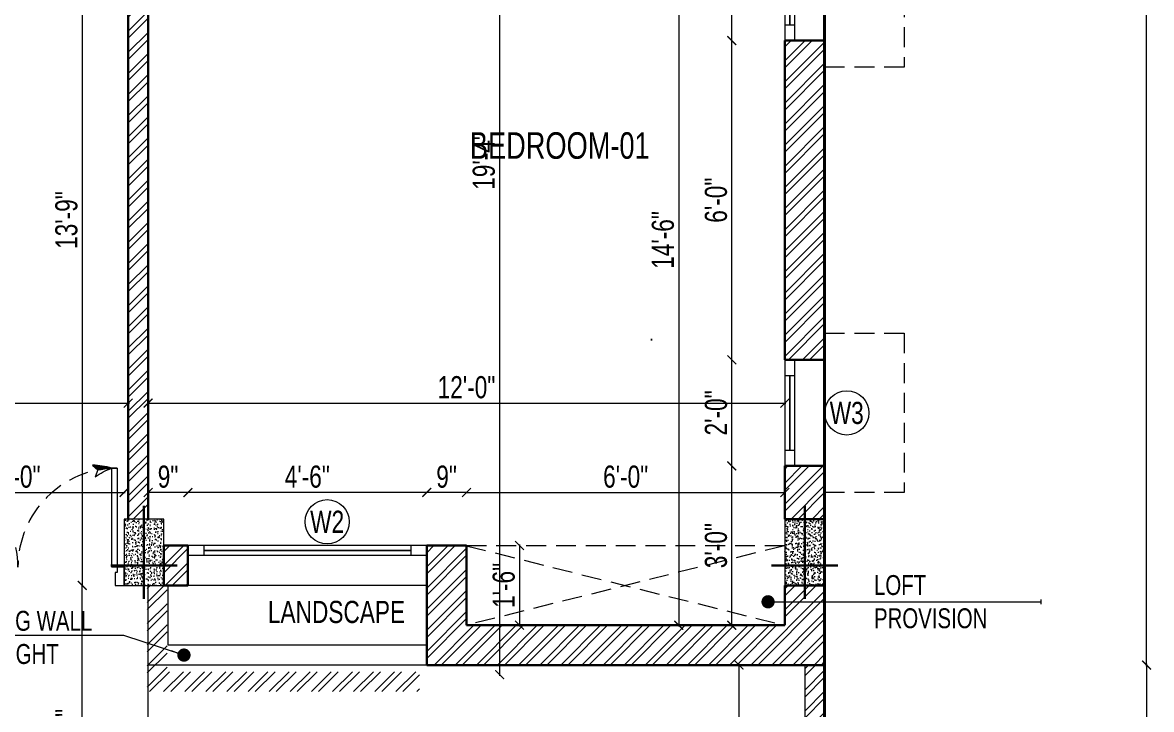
# Model space of a CAD drawing. Header units: inches. Extents: x 3365147 to 3374664, y 1380917 to 1384908.
# Drawn here: x 3365339.7 to 3365595, y 1383015.3 to 1383170.5 of the extents above; entities that cross this region are included whole.
import ezdxf
from ezdxf.enums import TextEntityAlignment as Align

# ---------------------------------------------------------------- set-up
doc = ezdxf.new("R2010")
doc.units = ezdxf.units.IN
doc.header["$LTSCALE"] = 18
doc.header["$MEASUREMENT"] = 0
doc.header["$PDSIZE"] = -1
for name, pattern in [('CONTINOUS', [0]), ('DASHDOT', [1, 0.5, -0.25, 0, -0.25]), ('HIDDEN', [0.375, 0.25, -0.125])]:
    doc.linetypes.add(name, pattern=pattern)
for name, color, linetype, lineweight in [('BOUNDARY-00_BC', 6, 'Continuous', 40), ('COLUMN-00 _BC', 1, 'Continuous', 20), ('COLUMN-00 CENTER LINE_BC', 5, 'Continuous', 30), ('COLUMN-00 HATCH_BC', 4, 'Continuous', 9), ('DETAIL-SECTION-00_BC', 2, 'DASHDOT', 25), ('DIM-03_BC', 1, 'Continuous', 9), ('DIM-04_BC', 3, 'Continuous', 9), ('DOOR-00_BC', 30, 'Continuous', 18), ('DOORS-00_BC', 30, 'Continuous', 18), ('DOORS-SHUTTER_BC', 40, 'Continuous', 9), ('DOORS_THIN-BC', 252, 'Continuous', 5), ('JOINERY TEXT BORDER_BC', 60, 'Continuous', 9), ('JOINERY TEXT_BC', 220, 'Continuous', 15), ('LINTEL LOFT-00_BC', 41, 'HIDDEN', 13), ('SET BACK-DIM_BC', 2, 'Continuous', 9), ('STAIR-DIM_BC', 220, 'Continuous', 9), ('STEPS-ENTRY EXIT_BC', 5, 'Continuous', 20), ('SUNSHADE_BC', 1, 'HIDDEN', 20), ('TEXT-00_ROOM_BC', 232, 'Continuous', 25), ('TEXT-02 _BC', 3, 'CONTINOUS', 18), ('TEXT-02_ARROW_BC', 4, 'Continuous', 13), ('WALL-00_BC', 7, 'Continuous', 30), ('WALL-04_BC', 4, 'Continuous', 15), ('WALL-9 inch BRICK HATCH_BC', 22, 'Continuous', 0), ('WINDOW-00 SHUTTER_BC', 40, 'Continuous', 9), ('WINDOWS-00_BC', 30, 'Continuous', 18)]:
    doc.layers.add(name, color=color, linetype=linetype, lineweight=lineweight)
doc.styles.add('DIM_BC', font='swisscl.ttf')
doc.styles.add('WD Room text', font='swisscl.ttf')
doc.dimstyles.new('DIM_BC', dxfattribs={"dimtxt": 4, "dimasz": 2, "dimexe": 4.5, "dimexo": 0, "dimgap": 1, "dimtad": 1, "dimdec": 4, "dimzin": 3, "dimdsep": 46, "dimlunit": 4, "dimtxsty": 'DIM_BC', "dimblk": 'ARCHTICK', "dimcen": 0.0625, "dimdle": 0.25, "dimse1": 1, "dimse2": 1, "dimclrd": 7, "dimclre": 4, "dimclrt": 256, "dimadec": 0, "dimazin": 0, "dimtfac": 0.5, "dimtdec": 4, "dimtix": 1, "dimtofl": 0, "dimtmove": 2, "dimatfit": 2, "dimfxl": 0, "dimfrac": 1, "dimtolj": 1, "dimtzin": 1, "dimlwd": -1, "dimarcsym": 0})
pattern_1 = [(45, (-5330.466356968507, 23), (-2.386485386504598, 2.386485386504598), []), (45, (-5328.875366713507, 23), (-2.386485386504598, 2.386485386504598), [])]
pattern_2 = [(45, (-5342.466356968507, 23), (-2.386485386504598, 2.386485386504598), []), (45, (-5340.875366713507, 23), (-2.386485386504598, 2.386485386504598), [])]

# ---------------------------------------------------------------- blocks, each defined once
blk = doc.blocks.new('*U2038')
for p, q in [((2.328306e-10, 8.879062309206347), (53.99999999929438, 8.87906230763474)), ((1.455192e-10, 2.087628567016508), (53.99999999920707, 2.087628565415798)), ((3.573943928349763, -0.1209376908882405), (3.573943928495281, 2.087628566900093)), ((50.42605607088641, -0.1209376922852243), (50.42605607091552, 2.087628565561315)), ((5.82077e-11, -0.120937690800929), (53.99999999911976, -0.1209376923725358))]:
    blk.add_line(p, q)
at = {"layer": 'WINDOW-00 SHUTTER_BC', "const_width": 0.3999999999999111}
blk.add_lwpolyline([(50.42605607091552, 0.9833454366380465), (3.573943928262451, 0.9833454378604074)], dxfattribs=at)
blk = doc.blocks.new('*U281')
for p, q in [((2.328306e-10, 8.879062309206347), (24.0000000002258, 8.879062308507855)), ((1.455192e-10, 2.087628567016508), (24.00000000013849, 2.087628566288913)), ((3.573943928349763, -0.1209376908882405), (3.573943928495281, 2.087628566900093)), ((20.42605607181783, -0.1209376914121094), (20.42605607184694, 2.08762856643443)), ((5.82077e-11, -0.120937690800929), (24.00000000005118, -0.1209376914994209))]:
    blk.add_line(p, q)
at = {"layer": 'SUNSHADE_BC'}
blk.add_lwpolyline([(-5.999999999970896, 8.879062309206347), (-5.999999999970896, 26.87906230994122), (30.00000000042952, 26.87906230993394), (30.00000000042952, 8.879062309206347)], dxfattribs=at)
at = {"layer": 'WINDOW-00 SHUTTER_BC', "const_width": 0.3999999999999111}
blk.add_lwpolyline([(20.42605607184694, 0.9833454375111614), (3.573943928262451, 0.9833454378604074)], dxfattribs=at)
blk = doc.blocks.new('*U477')
at = {"layer": 'COLUMN-00 HATCH_BC'}
h = blk.add_hatch(dxfattribs=at)
h.set_pattern_fill('AR-CONC', color=256, scale=0.25)
h.set_pattern_definition([(49.99999999999999, (-2.582294090840695e-06, 5.996753859275486), (1.793150456501884, -0.1568803374564878), [0.1875, -2.0625]), (355, (-2.582294090840695e-06, 5.996753859275486), (-0.3468783340325, 1.88048033425003), [0.15, -1.65]), (100.45144446, (0.1494266202059092, 5.983680499275486), (1.44627211681778, 1.723599977421574), [0.15935048, -1.75285528]), (46.18420000000002, (-2.582294090840695e-06, 6.496753859275486), (2.668103326678931, -0.4137982019826913), [0.2812499999999999, -3.093749999999999]), (96.63563548999993, (0.2223392802059092, 6.462270591775487), (2.336654864185571, 2.435296501936376), [0.239025855, -2.629284399999999]), (351.1841639899999, (-2.582294090840695e-06, 6.496753859275486), (2.336654862636933, 2.435296500674975), [0.225, -2.4750000025]), (21, (0.2499974177059092, 6.371753859275486), (1.492267630296154, -1.006547226663347), [0.1875, -2.0625]), (326.0000000000001, (0.2499974177059092, 6.371753859275486), (0.6082883298039543, 1.812875112617133), [0.15, -1.65]), (71.45144474, (0.3743530527059091, 6.287874924275486), (2.100555941824928, 0.8063278820158846), [0.159350475, -1.75285528]), (37.50000000000001, (-2.582294090840695e-06, 5.996753859275486), (0.03039963829322667, 0.8322346345782787), [0, -1.63, 0, -1.675, 0, -1.65625]), (7.499999999999999, (-2.582294090840695e-06, 5.996753859275486), (0.6576738436053715, 0.9860292797059006), [0, -0.955, 0, -1.5925, 0, -0.63125]), (327.5, (-0.5575025822940909, 5.996753859275486), (1.334556090431023, -0.0563871793359495), [0, -0.625, 0, -1.95, 0, -2.5875]), (317.5, (-0.8075025822940909, 5.996753859275486), (1.457965423355966, 0.2502624558307941), [0, -0.8125, 0, -1.295, 0, -1.8375])])
h.paths.add_polyline_path([(-4.500002582668346, -4.50162307042774), (4.499997417331654, -4.501623070467758), (4.500000000374255, 10.49837692970323), (-4.499999999625745, 10.49837692974324)])
blk.add_lwpolyline([(-4.500002582668346, -4.50162307042774), (4.499997417331654, -4.501623070467758), (4.500000000374255, 10.49837692970323), (-4.499999999625745, 10.49837692974324)], close=True)
at = {"layer": 'COLUMN-00 CENTER LINE_BC'}
for p, q in [((-2.582668346176685e-06, -7.501623070409551), (3.742553359895269e-10, 13.49837692976143)), ((-7.5, -1.818989403545856e-11), (7.5, -5.820766091346741e-11))]:
    blk.add_line(p, q, dxfattribs=at)
blk = doc.blocks.new('*U639')
at = {"layer": 'COLUMN-00 HATCH_BC'}
h = blk.add_hatch(dxfattribs=at)
h.set_pattern_fill('AR-CONC', color=256, scale=0.25)
h.set_pattern_definition([(49.99999999999999, (-2.581362768427908e-06, 5.996753859741148), (1.793150456501884, -0.1568803374564878), [0.1875, -2.0625]), (355, (-2.581362768427908e-06, 5.996753859741148), (-0.3468783340325, 1.88048033425003), [0.15, -1.65]), (100.45144446, (0.1494266211372315, 5.983680499741148), (1.44627211681778, 1.723599977421574), [0.15935048, -1.75285528]), (46.18420000000002, (-2.581362768427908e-06, 6.496753859741148), (2.668103326678931, -0.4137982019826913), [0.2812499999999997, -3.093749999999997]), (96.63563548999993, (0.2223392811372316, 6.462270592241148), (2.336654864185571, 2.435296501936376), [0.239025855, -2.629284399999999]), (351.1841639899999, (-2.581362768427908e-06, 6.496753859741148), (2.336654862636933, 2.435296500674975), [0.225, -2.4750000025]), (21, (0.249997418637232, 6.371753859741148), (1.492267630296154, -1.006547226663347), [0.1875, -2.0625]), (326.0000000000001, (0.249997418637232, 6.371753859741148), (0.6082883298039543, 1.812875112617133), [0.15, -1.65]), (71.45144474, (0.3743530536372317, 6.287874924741147), (2.100555941824928, 0.8063278820158846), [0.159350475, -1.75285528]), (37.50000000000001, (-2.581362768427908e-06, 5.996753859741148), (0.03039963829322667, 0.8322346345782787), [0, -1.63, 0, -1.675, 0, -1.65625]), (7.499999999999999, (-2.581362768427908e-06, 5.996753859741148), (0.6576738436053715, 0.9860292797059006), [0, -0.955, 0, -1.5925, 0, -0.63125]), (327.5, (-0.5575025813627683, 5.996753859741148), (1.334556090431023, -0.0563871793359495), [0, -0.625, 0, -1.95, 0, -2.5875]), (317.5, (-0.8075025813627683, 5.996753859741148), (1.457965423355966, 0.2502624558307941), [0, -0.8125, 0, -1.295, 0, -1.8375])])
h.paths.add_polyline_path([(-4.500002582202685, -4.501623069962079), (4.499997417797315, -4.501623070467758), (4.500000000839917, 10.49837692970323), (-4.499999999160083, 10.49837693020891)])
blk.add_lwpolyline([(-4.500002582202685, -4.501623069962079), (4.499997417797315, -4.501623070467758), (4.500000000839917, 10.49837692970323), (-4.499999999160083, 10.49837693020891)], close=True)
at = {"layer": 'COLUMN-00 CENTER LINE_BC'}
for p, q in [((-2.582668346176685e-06, -7.501623070409551), (3.742553359895269e-10, 13.49837692976143)), ((-7.499999999534339, 4.474713932722807e-10), (7.500000000465661, -5.820766091346741e-11))]:
    blk.add_line(p, q, dxfattribs=at)
blk = doc.blocks.new('ARCHTICK')
at = {"color": 0, "const_width": 0.15}
blk.add_lwpolyline([(-0.5, -0.5), (0.5, 0.5)], dxfattribs=at)
blk = doc.blocks.new('*D1906')
at = {"layer": 'Defpoints', "color": 0, "transparency": 16777216}
for p in [(3365362.666359562, 1383064.305888608), (3365314.666358013, 1383052.305888608), (3365362.666359562, 1383052.305880343)]:
    blk.add_point(p, dxfattribs=at)
at = {"layer": 'DIM-04_BC', "color": 7, "linetype": 'Continuous', "transparency": 16777216}
blk.add_line((3365314.416358013, 1383064.305888608), (3365362.916359562, 1383064.305888608), dxfattribs=at)
at = {"layer": 'DIM-04_BC', "color": 7, "transparency": 16777216, "xscale": 2, "yscale": 2, "zscale": 2, "rotation": 180}
blk.add_blockref('ARCHTICK', (3365314.666358013, 1383064.305888608), dxfattribs=at)
at = {"layer": 'DIM-04_BC', "color": 7, "transparency": 16777216, "xscale": 2, "yscale": 2, "zscale": 2}
blk.add_blockref('ARCHTICK', (3365362.666359562, 1383064.305888608), dxfattribs=at)
at = {"layer": 'DIM-04_BC', "transparency": 16777216, "insert": (3365338.666358788, 1383067.866504598), "char_height": 5, "attachment_point": 5, "style": 'DIM_BC'}
blk.add_mtext('\\A1;4\'-0"', dxfattribs=at)
blk = doc.blocks.new('_ArchTick')
at = {"color": 0, "linetype": 'ByBlock', "const_width": 0.15}
blk.add_lwpolyline([(-0.5, -0.5), (0.5, 0.5)], dxfattribs=at)
blk = doc.blocks.new('*D1954')
at = {"layer": 'Defpoints', "color": 0, "transparency": 16777216}
for p in [(3365363.601916643, 1383084.513953005), (3365239.101919224, 1383070.302642471), (3365363.601916643, 1383070.302642471)]:
    blk.add_point(p, dxfattribs=at)
at = {"layer": 'DIM-03_BC', "color": 7, "linetype": 'Continuous', "transparency": 16777216}
blk.add_line((3365238.851919224, 1383084.513953005), (3365363.851916643, 1383084.513953005), dxfattribs=at)
at = {"layer": 'DIM-03_BC', "color": 7, "transparency": 16777216, "xscale": 2, "yscale": 2, "zscale": 2, "rotation": 180}
blk.add_blockref('ARCHTICK', (3365239.101919224, 1383084.513953005), dxfattribs=at)
at = {"layer": 'DIM-03_BC', "color": 7, "transparency": 16777216, "xscale": 2, "yscale": 2, "zscale": 2}
blk.add_blockref('ARCHTICK', (3365363.601916643, 1383084.513953005), dxfattribs=at)
at = {"layer": 'DIM-03_BC', "transparency": 16777216, "insert": (3365301.351917934, 1383088.074568995), "char_height": 5, "attachment_point": 5, "style": 'DIM_BC'}
blk.add_mtext('\\A1;10\'-4{\\H0.5x;\\S1#2;}"', dxfattribs=at)
blk = doc.blocks.new('*D1955')
at = {"layer": 'Defpoints', "color": 0, "transparency": 16777216}
for p in [(3365431.101916636, 1383064.305888609), (3365431.101916636, 1383052.305888609), (3365440.101916636, 1383052.305888609)]:
    blk.add_point(p, dxfattribs=at)
at = {"layer": 'DIM-04_BC', "color": 7, "linetype": 'Continuous', "transparency": 16777216}
blk.add_line((3365440.351916636, 1383064.305888609), (3365430.851916636, 1383064.305888609), dxfattribs=at)
at = {"layer": 'DIM-04_BC', "color": 7, "transparency": 16777216, "xscale": 2, "yscale": 2, "zscale": 2, "rotation": 180}
blk.add_blockref('ARCHTICK', (3365431.101916636, 1383064.305888609), dxfattribs=at)
at = {"layer": 'DIM-04_BC', "color": 7, "transparency": 16777216, "xscale": 2, "yscale": 2, "zscale": 2}
blk.add_blockref('ARCHTICK', (3365440.101916636, 1383064.305888609), dxfattribs=at)
at = {"layer": 'DIM-04_BC', "transparency": 16777216, "insert": (3365435.601916636, 1383067.863228058), "char_height": 5, "attachment_point": 5, "style": 'DIM_BC'}
blk.add_mtext('\\A1;9"', dxfattribs=at)
blk = doc.blocks.new('*D1956')
at = {"layer": 'Defpoints', "color": 0, "transparency": 16777216}
for p in [(3365377.101916637, 1383064.305888609), (3365377.101916637, 1383052.305888608), (3365431.101916636, 1383052.305888607)]:
    blk.add_point(p, dxfattribs=at)
at = {"layer": 'DIM-04_BC', "color": 7, "linetype": 'Continuous', "transparency": 16777216}
blk.add_line((3365431.351916636, 1383064.305888609), (3365376.851916637, 1383064.305888609), dxfattribs=at)
at = {"layer": 'DIM-04_BC', "color": 7, "transparency": 16777216, "xscale": 2, "yscale": 2, "zscale": 2, "rotation": 180}
blk.add_blockref('ARCHTICK', (3365377.101916637, 1383064.305888609), dxfattribs=at)
at = {"layer": 'DIM-04_BC', "color": 7, "transparency": 16777216, "xscale": 2, "yscale": 2, "zscale": 2}
blk.add_blockref('ARCHTICK', (3365431.101916636, 1383064.305888609), dxfattribs=at)
at = {"layer": 'DIM-04_BC', "transparency": 16777216, "insert": (3365404.101916636, 1383067.866504598), "char_height": 5, "attachment_point": 5, "style": 'DIM_BC'}
blk.add_mtext('\\A1;4\'-6"', dxfattribs=at)
blk = doc.blocks.new('*D1957')
at = {"layer": 'Defpoints', "color": 0, "transparency": 16777216}
for p in [(3365368.101919223, 1383064.305888609), (3365368.101919223, 1383058.302642471), (3365377.106109847, 1383052.305888608)]:
    blk.add_point(p, dxfattribs=at)
at = {"layer": 'DIM-04_BC', "color": 7, "linetype": 'Continuous', "transparency": 16777216}
blk.add_line((3365377.356109847, 1383064.305888609), (3365367.851919223, 1383064.305888609), dxfattribs=at)
at = {"layer": 'DIM-04_BC', "color": 7, "transparency": 16777216, "xscale": 2, "yscale": 2, "zscale": 2, "rotation": 180}
blk.add_blockref('ARCHTICK', (3365368.101919223, 1383064.305888609), dxfattribs=at)
at = {"layer": 'DIM-04_BC', "color": 7, "transparency": 16777216, "xscale": 2, "yscale": 2, "zscale": 2}
blk.add_blockref('ARCHTICK', (3365377.106109847, 1383064.305888609), dxfattribs=at)
at = {"layer": 'DIM-04_BC', "transparency": 16777216, "insert": (3365372.604014535, 1383067.863228058), "char_height": 5, "attachment_point": 5, "style": 'DIM_BC'}
blk.add_mtext('\\A1;9"', dxfattribs=at)
blk = doc.blocks.new('*D1958')
at = {"layer": 'Defpoints', "color": 0, "transparency": 16777216}
for p in [(3365512.101916636, 1383064.305888609), (3365440.101916636, 1383034.305888609), (3365512.101916636, 1383034.305888609)]:
    blk.add_point(p, dxfattribs=at)
at = {"layer": 'DIM-04_BC', "color": 7, "linetype": 'Continuous', "transparency": 16777216}
blk.add_line((3365439.851916636, 1383064.305888609), (3365512.351916636, 1383064.305888609), dxfattribs=at)
at = {"layer": 'DIM-04_BC', "color": 7, "transparency": 16777216, "xscale": 2, "yscale": 2, "zscale": 2, "rotation": 180}
blk.add_blockref('ARCHTICK', (3365440.101916636, 1383064.305888609), dxfattribs=at)
at = {"layer": 'DIM-04_BC', "color": 7, "transparency": 16777216, "xscale": 2, "yscale": 2, "zscale": 2}
blk.add_blockref('ARCHTICK', (3365512.101916636, 1383064.305888609), dxfattribs=at)
at = {"layer": 'DIM-04_BC', "transparency": 16777216, "insert": (3365476.101916636, 1383067.866504598), "char_height": 5, "attachment_point": 5, "style": 'DIM_BC'}
blk.add_mtext('\\A1;6\'-0"', dxfattribs=at)
blk = doc.blocks.new('*D1959')
at = {"layer": 'Defpoints', "color": 0, "transparency": 16777216}
for p in [(3365440.101916638, 1383052.305888609), (3365440.101916638, 1383034.305888609), (3365452.101916659, 1383034.305888609)]:
    blk.add_point(p, dxfattribs=at)
at = {"layer": 'DIM-04_BC', "color": 7, "linetype": 'Continuous', "transparency": 16777216}
blk.add_line((3365452.101916659, 1383052.555888609), (3365452.101916659, 1383034.055888609), dxfattribs=at)
at = {"layer": 'DIM-04_BC', "color": 7, "transparency": 16777216, "xscale": 2, "yscale": 2, "zscale": 2}
for p, rotation in [((3365452.101916659, 1383052.305888609), 90), ((3365452.101916659, 1383034.305888609), 270)]:
    blk.add_blockref('ARCHTICK', p, dxfattribs=dict(at, rotation=rotation))
at = {"layer": 'DIM-04_BC', "transparency": 16777216, "insert": (3365448.541300669, 1383043.305888608), "char_height": 5, "attachment_point": 5, "rotation": 90, "style": 'DIM_BC'}
blk.add_mtext('\\A1;1\'-6"', dxfattribs=at)
blk = doc.blocks.new('*D1937')
at = {"layer": 'Defpoints', "color": 0, "transparency": 16777216}
for p in [(3365500.10191408, 1383070.302642472), (3365512.101914058, 1383070.302642472), (3365512.101916638, 1383034.305888609)]:
    blk.add_point(p, dxfattribs=at)
at = {"layer": 'DIM-04_BC', "color": 7, "linetype": 'Continuous', "transparency": 16777216}
blk.add_line((3365500.10191408, 1383034.055888609), (3365500.10191408, 1383070.552642472), dxfattribs=at)
at = {"layer": 'DIM-04_BC', "color": 7, "transparency": 16777216, "xscale": 2, "yscale": 2, "zscale": 2}
for p, rotation in [((3365500.10191408, 1383070.302642472), 90), ((3365500.10191408, 1383034.305888609), 270)]:
    blk.add_blockref('ARCHTICK', p, dxfattribs=dict(at, rotation=rotation))
at = {"layer": 'DIM-04_BC', "transparency": 16777216, "insert": (3365496.53802155, 1383052.304265539), "char_height": 5, "attachment_point": 5, "rotation": 90, "style": 'DIM_BC'}
blk.add_mtext('\\A1;3\'-0"', dxfattribs=at)
blk = doc.blocks.new('*D1938')
at = {"layer": 'Defpoints', "color": 0, "transparency": 16777216}
for p in [(3365500.101914084, 1383094.302642472), (3365512.101914058, 1383094.302642472), (3365512.101914058, 1383070.302642472)]:
    blk.add_point(p, dxfattribs=at)
at = {"layer": 'DIM-04_BC', "color": 7, "linetype": 'Continuous', "transparency": 16777216}
blk.add_line((3365500.101914084, 1383070.052642472), (3365500.101914084, 1383094.552642472), dxfattribs=at)
at = {"layer": 'DIM-04_BC', "color": 7, "transparency": 16777216, "xscale": 2, "yscale": 2, "zscale": 2}
for p, rotation in [((3365500.101914084, 1383094.302642472), 90), ((3365500.101914084, 1383070.302642472), 270)]:
    blk.add_blockref('ARCHTICK', p, dxfattribs=dict(at, rotation=rotation))
at = {"layer": 'DIM-04_BC', "transparency": 16777216, "insert": (3365496.541298094, 1383082.302642471), "char_height": 5, "attachment_point": 5, "rotation": 90, "style": 'DIM_BC'}
blk.add_mtext('\\A1;2\'-0"', dxfattribs=at)
blk = doc.blocks.new('*D1939')
at = {"layer": 'Defpoints', "color": 0, "transparency": 16777216}
for p in [(3365500.101914089, 1383166.469473197), (3365512.101912396, 1383166.469473197), (3365512.101914058, 1383094.302642472)]:
    blk.add_point(p, dxfattribs=at)
at = {"layer": 'DIM-04_BC', "color": 7, "linetype": 'Continuous', "transparency": 16777216}
blk.add_line((3365500.101914089, 1383094.052642472), (3365500.101914089, 1383166.719473197), dxfattribs=at)
at = {"layer": 'DIM-04_BC', "color": 7, "transparency": 16777216, "xscale": 2, "yscale": 2, "zscale": 2}
for p, rotation in [((3365500.101914089, 1383166.469473197), 90), ((3365500.101914089, 1383094.302642472), 270)]:
    blk.add_blockref('ARCHTICK', p, dxfattribs=dict(at, rotation=rotation))
at = {"layer": 'DIM-04_BC', "transparency": 16777216, "insert": (3365496.541298099, 1383130.386057833), "char_height": 5, "attachment_point": 5, "rotation": 90, "style": 'DIM_BC'}
blk.add_mtext('\\A1;6\'-0"', dxfattribs=at)
blk = doc.blocks.new('*D1940')
at = {"layer": 'Defpoints', "color": 0, "transparency": 16777216}
for p in [(3365500.101914095, 1383190.469473197), (3365512.101916644, 1383190.469473197), (3365512.101916643, 1383166.469473197)]:
    blk.add_point(p, dxfattribs=at)
at = {"layer": 'DIM-04_BC', "color": 7, "linetype": 'Continuous', "transparency": 16777216}
blk.add_line((3365500.101914095, 1383166.219473197), (3365500.101914095, 1383190.719473197), dxfattribs=at)
at = {"layer": 'DIM-04_BC', "color": 7, "transparency": 16777216, "xscale": 2, "yscale": 2, "zscale": 2}
for p, rotation in [((3365500.101914095, 1383190.469473197), 90), ((3365500.101914095, 1383166.469473197), 270)]:
    blk.add_blockref('ARCHTICK', p, dxfattribs=dict(at, rotation=rotation))
at = {"layer": 'DIM-04_BC', "transparency": 16777216, "insert": (3365496.541298105, 1383178.469473196), "char_height": 5, "attachment_point": 5, "rotation": 90, "style": 'DIM_BC'}
blk.add_mtext('\\A1;2\'-0"', dxfattribs=at)
blk = doc.blocks.new('*D1908')
at = {"layer": 'Defpoints', "color": 0, "transparency": 16777216}
for p in [(3365453.601916644, 1383255.36968154), (3365447.601916681, 1383023.132185013), (3365466.926069369, 1383023.132185013)]:
    blk.add_point(p, dxfattribs=at)
at = {"layer": 'STAIR-DIM_BC', "color": 7, "linetype": 'Continuous', "transparency": 16777216}
blk.add_line((3365447.601916681, 1383255.61968154), (3365447.601916681, 1383022.882185013), dxfattribs=at)
at = {"layer": 'STAIR-DIM_BC', "color": 7, "transparency": 16777216, "xscale": 2, "yscale": 2, "zscale": 2}
for p, rotation in [((3365447.601916681, 1383255.36968154), 90), ((3365447.601916681, 1383023.132185013), 270)]:
    blk.add_blockref('ARCHTICK', p, dxfattribs=dict(at, rotation=rotation))
at = {"layer": 'STAIR-DIM_BC', "transparency": 16777216, "insert": (3365444.044577231, 1383139.250933275), "char_height": 5, "attachment_point": 5, "rotation": 90, "style": 'DIM_BC'}
blk.add_mtext('\\A1;19\'-4"', dxfattribs=at)
blk = doc.blocks.new('*D1990')
at = {"layer": 'Defpoints', "color": 0, "transparency": 16777216}
for p in [(3365512.10191343, 1383208.469473194), (3365488.101914087, 1383034.305888609), (3365512.101916638, 1383034.305888609)]:
    blk.add_point(p, dxfattribs=at)
at = {"layer": 'DIM-03_BC', "color": 7, "linetype": 'Continuous', "transparency": 16777216}
blk.add_line((3365488.101914087, 1383208.719473194), (3365488.101914087, 1383034.055888609), dxfattribs=at)
at = {"layer": 'DIM-03_BC', "color": 7, "transparency": 16777216, "xscale": 2, "yscale": 2, "zscale": 2}
for p, rotation in [((3365488.101914087, 1383208.469473194), 90), ((3365488.101914087, 1383034.305888609), 270)]:
    blk.add_blockref('ARCHTICK', p, dxfattribs=dict(at, rotation=rotation))
at = {"layer": 'DIM-03_BC', "transparency": 16777216, "insert": (3365484.541298097, 1383121.3876809), "char_height": 5, "attachment_point": 5, "rotation": 90, "style": 'DIM_BC'}
blk.add_mtext('\\A1;14\'-6"', dxfattribs=at)
blk = doc.blocks.new('*D1991')
at = {"layer": 'Defpoints', "color": 0, "transparency": 16777216}
for p in [(3365368.101918424, 1383104.813226552), (3365512.101913814, 1383104.813229594), (3365512.101913814, 1383084.513953005)]:
    blk.add_point(p, dxfattribs=at)
at = {"layer": 'DIM-03_BC', "color": 7, "linetype": 'Continuous', "transparency": 16777216}
blk.add_line((3365367.851918424, 1383084.513953005), (3365512.351913814, 1383084.513953005), dxfattribs=at)
at = {"layer": 'DIM-03_BC', "color": 7, "transparency": 16777216, "xscale": 2, "yscale": 2, "zscale": 2, "rotation": 180}
blk.add_blockref('ARCHTICK', (3365368.101918424, 1383084.513953005), dxfattribs=at)
at = {"layer": 'DIM-03_BC', "color": 7, "transparency": 16777216, "xscale": 2, "yscale": 2, "zscale": 2}
blk.add_blockref('ARCHTICK', (3365512.101913814, 1383084.513953005), dxfattribs=at)
at = {"layer": 'DIM-03_BC', "transparency": 16777216, "insert": (3365440.101916119, 1383088.074568995), "char_height": 5, "attachment_point": 5, "style": 'DIM_BC'}
blk.add_mtext('\\A1;12\'-0"', dxfattribs=at)
blk = doc.blocks.new('*D1911')
at = {"layer": 'Defpoints', "color": 0, "transparency": 16777216}
for p in [(3365440.851916642, 1383519.844473196), (3365362.666361373, 1383507.844473197), (3365362.666361373, 1382820.814053129)]:
    blk.add_point(p, dxfattribs=at)
at = {"layer": 'DIM-04_BC', "color": 7, "linetype": 'Continuous', "transparency": 16777216}
blk.add_line((3365441.101916642, 1383507.844473197), (3365362.416361373, 1383507.844473197), dxfattribs=at)
at = {"layer": 'DIM-04_BC', "color": 7, "transparency": 16777216, "xscale": 2, "yscale": 2, "zscale": 2, "rotation": 180}
blk.add_blockref('ARCHTICK', (3365362.666361373, 1383507.844473197), dxfattribs=at)
at = {"layer": 'DIM-04_BC', "color": 7, "transparency": 16777216, "xscale": 2, "yscale": 2, "zscale": 2}
blk.add_blockref('ARCHTICK', (3365440.851916642, 1383507.844473197), dxfattribs=at)
at = {"layer": 'DIM-04_BC', "transparency": 16777216, "insert": (3365401.759139007, 1383511.405089186), "char_height": 5, "attachment_point": 5, "style": 'DIM_BC'}
blk.add_mtext('\\A1;6\'-6"', dxfattribs=at)
blk = doc.blocks.new('*D2011')
at = {"layer": 'Defpoints', "color": 0, "transparency": 16777216}
for p in [(3365353.198799239, 1383043.302642472), (3365368.101914065, 1383043.302642472), (3365368.101916643, 1382977.286035508)]:
    blk.add_point(p, dxfattribs=at)
at = {"layer": 'DIM-04_BC', "color": 7, "linetype": 'Continuous', "transparency": 16777216}
blk.add_line((3365353.198799239, 1382977.036035508), (3365353.198799239, 1383043.552642472), dxfattribs=at)
at = {"layer": 'DIM-04_BC', "color": 7, "transparency": 16777216, "xscale": 2, "yscale": 2, "zscale": 2}
for p, rotation in [((3365353.198799239, 1383043.302642472), 90), ((3365353.198799239, 1382977.286035508), 270)]:
    blk.add_blockref('ARCHTICK', p, dxfattribs=dict(at, rotation=rotation))
at = {"layer": 'DIM-04_BC', "transparency": 16777216, "insert": (3365349.638183249, 1383010.294338989), "char_height": 5, "attachment_point": 5, "rotation": 90, "style": 'DIM_BC'}
blk.add_mtext('\\A1;5\'-6"', dxfattribs=at)
blk = doc.blocks.new('*D2008')
at = {"layer": 'Defpoints', "color": 0, "transparency": 16777216}
for p in [(3365363.601916645, 1383208.469473194), (3365353.198801815, 1383043.302642472), (3365363.601916635, 1383043.302642472)]:
    blk.add_point(p, dxfattribs=at)
at = {"layer": 'DIM-04_BC', "color": 7, "linetype": 'Continuous', "transparency": 16777216}
blk.add_line((3365353.198801815, 1383208.719473194), (3365353.198801815, 1383043.052642472), dxfattribs=at)
at = {"layer": 'DIM-04_BC', "color": 7, "transparency": 16777216, "xscale": 2, "yscale": 2, "zscale": 2}
for p, rotation in [((3365353.198801815, 1383208.469473194), 90), ((3365353.198801815, 1383043.302642472), 270)]:
    blk.add_blockref('ARCHTICK', p, dxfattribs=dict(at, rotation=rotation))
at = {"layer": 'DIM-04_BC', "transparency": 16777216, "insert": (3365349.638185825, 1383125.886057832), "char_height": 5, "attachment_point": 5, "rotation": 90, "style": 'DIM_BC'}
blk.add_mtext('\\A1;13\'-9"', dxfattribs=at)
blk = doc.blocks.new('*U838')
at = {"layer": 'JOINERY TEXT BORDER_BC'}
blk.add_circle((0, 0), 5, dxfattribs=at)
at = {"style": 'WD Room text'}
blk.add_attdef('JOINERY_TEXT', text='', height=6, dxfattribs=at).set_placement((0, 0), align=Align.MIDDLE_CENTER)
blk = doc.blocks.new('*D1919')
at = {"layer": 'Defpoints', "color": 0, "transparency": 16777216}
for p in [(3365501.74046988, 1383025.305888607), (3365521.101919242, 1383025.305888607), (3365521.10191656, 1382820.192274051)]:
    blk.add_point(p, dxfattribs=at)
at = {"layer": 'DIM-03_BC', "color": 7, "linetype": 'Continuous', "transparency": 16777216}
blk.add_line((3365501.74046988, 1382819.942274051), (3365501.74046988, 1383025.555888607), dxfattribs=at)
at = {"layer": 'DIM-03_BC', "color": 7, "transparency": 16777216, "xscale": 2, "yscale": 2, "zscale": 2}
for p, rotation in [((3365501.74046988, 1383025.305888607), 90), ((3365501.74046988, 1382820.192274051), 270)]:
    blk.add_blockref('ARCHTICK', p, dxfattribs=dict(at, rotation=rotation))
at = {"layer": 'DIM-03_BC', "transparency": 16777216, "insert": (3365498.240469879, 1382922.749081328), "char_height": 5, "attachment_point": 5, "rotation": 90, "style": 'DIM_BC'}
blk.add_mtext('\\A1;17\'-1"', dxfattribs=at)
blk = doc.blocks.new('*D2034')
at = {"layer": 'Defpoints', "color": 0, "transparency": 16777216}
for p in [(3365521.10191924, 1383025.305888606), (3365368.101916641, 1383007.304648044), (3365368.101916641, 1382991.411727719)]:
    blk.add_point(p, dxfattribs=at)
at = {"layer": 'DIM-04_BC', "color": 7, "linetype": 'Continuous', "transparency": 16777216}
blk.add_line((3365521.35191924, 1382991.411727719), (3365367.851916641, 1382991.411727719), dxfattribs=at)
at = {"layer": 'DIM-04_BC', "color": 7, "transparency": 16777216, "xscale": 2, "yscale": 2, "zscale": 2, "rotation": 180}
blk.add_blockref('ARCHTICK', (3365368.101916641, 1382991.411727719), dxfattribs=at)
at = {"layer": 'DIM-04_BC', "color": 7, "transparency": 16777216, "xscale": 2, "yscale": 2, "zscale": 2}
blk.add_blockref('ARCHTICK', (3365521.10191924, 1382991.411727719), dxfattribs=at)
at = {"layer": 'DIM-04_BC', "transparency": 16777216, "insert": (3365444.601917941, 1382994.969067168), "char_height": 5, "attachment_point": 5, "style": 'DIM_BC'}
blk.add_mtext('\\A1;12\'-9"', dxfattribs=at)
blk = doc.blocks.new('*D2029')
at = {"layer": 'Defpoints', "color": 0, "ltscale": 0.5, "transparency": 16777216}
for p in [(3365508.170587659, 1383705.871897449), (3365593.901766822, 1383705.871897449), (3365521.101919242, 1383025.305888607)]:
    blk.add_point(p, dxfattribs=at)
at = {"layer": 'SET BACK-DIM_BC', "color": 7, "ltscale": 0.5, "transparency": 16777216}
blk.add_line((3365593.901766822, 1383025.055888607), (3365593.901766822, 1383706.121897449), dxfattribs=at)
at = {"layer": 'SET BACK-DIM_BC', "color": 7, "ltscale": 0.5, "transparency": 16777216, "xscale": 2, "yscale": 2, "zscale": 2}
for p, rotation in [((3365593.901766822, 1383705.871897449), 90), ((3365593.901766822, 1383025.305888607), 270)]:
    blk.add_blockref('ARCHTICK', p, dxfattribs=dict(at, rotation=rotation))
at = {"layer": 'SET BACK-DIM_BC', "ltscale": 0.5, "transparency": 16777216, "insert": (3365590.341150832, 1383365.588893027), "char_height": 5, "attachment_point": 5, "rotation": 90, "style": 'DIM_BC'}
blk.add_mtext('\\A1;56\'-8{\\H0.5x;\\S1#2;}"', dxfattribs=at)
blk = doc.blocks.new('*D1918')
at = {"layer": 'Defpoints', "color": 0, "ltscale": 0.5, "transparency": 16777216}
for p in [(3365521.101919242, 1383025.305888607), (3365488.363814197, 1382820.192279688), (3365593.901766824, 1382820.192279688)]:
    blk.add_point(p, dxfattribs=at)
at = {"layer": 'SET BACK-DIM_BC', "color": 7, "ltscale": 0.5, "transparency": 16777216}
blk.add_line((3365593.901766824, 1383025.555888607), (3365593.901766824, 1382819.942279688), dxfattribs=at)
at = {"layer": 'SET BACK-DIM_BC', "color": 7, "ltscale": 0.5, "transparency": 16777216, "xscale": 2, "yscale": 2, "zscale": 2}
for p, rotation in [((3365593.901766824, 1383025.305888607), 90), ((3365593.901766824, 1382820.192279688), 270)]:
    blk.add_blockref('ARCHTICK', p, dxfattribs=dict(at, rotation=rotation))
at = {"layer": 'SET BACK-DIM_BC', "ltscale": 0.5, "transparency": 16777216, "insert": (3365590.401766823, 1382922.749084146), "char_height": 5, "attachment_point": 5, "rotation": 90, "style": 'DIM_BC'}
blk.add_mtext('\\A1;17\'-1"', dxfattribs=at)
blk = doc.blocks.new('*D2030')
at = {"layer": 'Defpoints', "color": 0, "ltscale": 0.5, "transparency": 16777216}
for p in [(3365230.101919236, 1383042.844473196), (3365521.101916638, 1383025.305888608), (3365230.101919236, 1382898.3976562)]:
    blk.add_point(p, dxfattribs=at)
at = {"layer": 'SET BACK-DIM_BC', "color": 7, "ltscale": 0.5, "transparency": 16777216}
blk.add_line((3365521.351916638, 1382898.3976562), (3365229.851919236, 1382898.3976562), dxfattribs=at)
at = {"layer": 'SET BACK-DIM_BC', "color": 7, "ltscale": 0.5, "transparency": 16777216, "xscale": 2, "yscale": 2, "zscale": 2, "rotation": 180}
blk.add_blockref('ARCHTICK', (3365230.101919236, 1382898.3976562), dxfattribs=at)
at = {"layer": 'SET BACK-DIM_BC', "color": 7, "ltscale": 0.5, "transparency": 16777216, "xscale": 2, "yscale": 2, "zscale": 2}
blk.add_blockref('ARCHTICK', (3365521.101916638, 1382898.3976562), dxfattribs=at)
at = {"layer": 'SET BACK-DIM_BC', "ltscale": 0.5, "transparency": 16777216, "insert": (3365375.601917937, 1382901.958272189), "char_height": 5, "attachment_point": 5, "style": 'DIM_BC'}
blk.add_mtext('\\A1;24\'-3"', dxfattribs=at)
blk = doc.blocks.new('*U1335')
at = {"transparency": 33554687}
blk.add_line((0, 0), (44.39532952226315, 0), dxfattribs=at)
at = {"linetype": 'CONTINOUS', "transparency": 33554687, "style": 'DIM_BC'}
for tag, rotation, p in [('1', 269.9999999999997, (-1.804112415015879e-16, -0.317633352561371)), ('2', 269.9999999999988, (44.39532952226315, -0.2869649384067169))]:
    blk.add_attdef(tag, text='', height=0.2, rotation=rotation, dxfattribs=at).set_placement(p, align=Align.MIDDLE_CENTER)
blk = doc.blocks.new('ARROW_C')
at = {"layer": 'DOORS_THIN-BC'}
h = blk.add_hatch(dxfattribs=at)
h.set_pattern_fill('ANSI31', color=256, scale=1.439999999999995, angle=82.34337836753481, style=0)
h.set_pattern_definition([(127.3433783675347, (-488.6261728187226, 65.37046368602438), (-0.1431026031467135, -0.1091862856435467), [])])
edge = h.paths.add_edge_path()
edge.add_arc((5.804878283427684, -19.94409062200435), 20.77169619034866, 91.08324206293743, 106.2280361201848)
edge.add_arc((-1.466444343494003, -25.91922004105702), 25.9606707646258, 77.92495574760318, 86.7618009874663, ccw=False)
edge.add_line((3.964337424034851, -0.5329435133191823), (5.412189069791565, 0.8238933390265969))
blk.add_lwpolyline([(-9.095e-13, 4.26e-14, -0.0661779865403536), (5.412189069791565, 0.823893339026597), (3.964337424034851, -0.5329435133191823), (4.649810086945194, -2.463927325565364, 0.0635909475538442), (-9.095e-13, 4.26e-14)], format="xyb")
blk.add_arc((-1.46697212334652, -25.92314596823115), 25.96462023794869, 77.92562916814516, 86.76112756691943)
blk = doc.blocks.new("4'0_DUAL DOOR_BC")
at = {"layer": 'DOORS-00_BC', "lineweight": 13, "ltscale": 0.01}
for points in [[(2.000894688331754, 0), (0, 0), (0, 4.120937690779101), (1.600715750653762, 4.120937690779101), (2.801252563658636, 4.120937690779101), (2.801252563658637, 26.52022194012534), (1.600715750653763, 26.52022194012534), (1.600715750653762, 4.120937690779101), (1.600715750653762, 2.920400877774227), (2.000894688302651, 2.920400877774227)], [(45.99910531166825, 0), (48, 0), (48, 4.120937690779101), (46.39928424934624, 4.120937690779101), (45.19874743634136, 4.120937690779101), (45.19874743634136, 26.52022194012534), (46.39928424934624, 26.52022194012534), (46.39928424934624, 4.120937690779101), (46.39928424934624, 2.920400877774227), (45.99910531169735, 2.920400877774227)]]:
    blk.add_lwpolyline(points, close=True, dxfattribs=at)
at = {"layer": 'DOORS-SHUTTER_BC', "linetype": 'HIDDEN'}
for centre, start, end in [((1.600715750653762, 4.120937690779101), 0, 89.99999999999999), ((46.39928424934624, 4.120937690779101), 90, 180)]:
    blk.add_arc(centre, 22.39928424934624, start, end, dxfattribs=at)
at = {"layer": 'DOORS-00_BC', "lineweight": 13, "ltscale": 0.01, "yscale": 0.8000000000007759, "zscale": 0.8000000000007759}
for p, xscale, rotation in [((2.801252563272799, 26.48802615227667), 0.8000000000007759, 0.4880866298205464), ((45.1987474367272, 26.48802615227667), -0.8000000000007759, 359.5119133701794)]:
    blk.add_blockref('ARROW_C', p, dxfattribs=dict(at, xscale=xscale, rotation=rotation))

msp = doc.modelspace()

# ---------------------------------------------------------------- hatches: boundary and pattern name
at = {"layer": 'WALL-04_BC'}
h = msp.add_hatch(dxfattribs=at)
h.set_pattern_fill('ANSI32', color=256, scale=9)
h.set_pattern_definition([(45, (-5342.688669587485, 23.00000000023283), (-2.386485386504598, 2.386485386504598), []), (45, (-5341.097679332485, 23.00000000023283), (-2.386485386504598, 2.386485386504598), [])])
h.paths.add_polyline_path([(3365429.508994034, 1383019.305888608), (3365429.508994034, 1383023.805888608), (3365372.379604022, 1383023.80588861), (3365372.379604023, 1383043.302642472), (3365367.879604027, 1383043.302642472), (3365367.879604022, 1383019.305888608)])
h = msp.add_hatch(dxfattribs=at)
h.set_pattern_fill('ANSI32', color=256, scale=9)
h.set_pattern_definition([(45, (-5330.466356968507, 29), (-2.386485386504598, 2.386485386504598), []), (45, (-5328.875366713507, 29), (-2.386485386504598, 2.386485386504598), [])])
h.paths.add_polyline_path([(3365521.101916638, 1383025.305888608), (3365516.601916641, 1383025.305888608), (3365516.601916641, 1382835.814053129), (3365521.101916638, 1382835.814053129)])
at = {"layer": 'WALL-9 inch BRICK HATCH_BC', "transparency": 33554687}
h = msp.add_hatch(dxfattribs=at)
h.set_pattern_fill('ANSI32', color=256, scale=9)
h.set_pattern_definition(pattern_2)
h.paths.add_polyline_path([(3365368.101916641, 1383208.467851772), (3365363.601916643, 1383208.467852547), (3365363.601916643, 1383058.302642472), (3365368.101916641, 1383058.302642471)])
h = msp.add_hatch(dxfattribs=at)
h.set_pattern_fill('ANSI32', color=256, scale=9)
h.set_pattern_definition(pattern_1)
h.paths.add_polyline_path([(3365521.101912394, 1383166.469473197), (3365512.101912394, 1383166.469473197), (3365512.101914057, 1383094.302642472), (3365521.101914057, 1383094.302642472)])
h = msp.add_hatch(dxfattribs=at)
h.set_pattern_fill('ANSI32', color=256, scale=9)
h.set_pattern_definition(pattern_1)
h.paths.add_polyline_path([(3365521.101914056, 1383070.302642472), (3365512.101914056, 1383070.302642472), (3365512.101914056, 1383058.302642472), (3365521.101914056, 1383058.302642472)])
h = msp.add_hatch(dxfattribs=at)
h.set_pattern_fill('ANSI32', color=256, scale=9)
h.set_pattern_definition(pattern_2)
h.paths.add_polyline_path([(3365377.101916637, 1383052.305888608), (3365371.666360338, 1383052.305888769), (3365371.666358788, 1383043.302642632), (3365377.101916637, 1383043.302642471)])
h = msp.add_hatch(dxfattribs=at)
h.set_pattern_fill('ANSI32', color=256, scale=9)
h.set_pattern_definition(pattern_1)
h.paths.add_polyline_path([(3365521.101916642, 1383043.302642471), (3365512.101916641, 1383043.302642472), (3365512.101916635, 1383034.305888609), (3365440.101916636, 1383034.305888609), (3365440.101916636, 1383052.305888609), (3365431.101916636, 1383052.305888609), (3365431.101916636, 1383025.305888608), (3365521.101916642, 1383025.305888608)])

# ---------------------------------------------------------------- linework, layer by layer
at = {"layer": 'BOUNDARY-00_BC', "transparency": 33554687}
msp.add_lwpolyline([(3365521.101916638, 1383710.371897448), (3365230.101916639, 1383710.371897448), (3365230.101916639, 1382820.814053129), (3365521.101916638, 1382820.814053129)], close=True, dxfattribs=at)
at = {"layer": 'LINTEL LOFT-00_BC'}
for p, q in [((3365440.019643878, 1383052.278464356), (3365512.019643878, 1383034.278464356)), ((3365512.019643878, 1383052.278464356), (3365440.019643879, 1383034.278464356)), ((3365440.101916636, 1383052.305888609), (3365512.101913023, 1383052.305888609))]:
    msp.add_line(p, q, dxfattribs=at)
at = {"layer": 'STEPS-ENTRY EXIT_BC', "transparency": 33554687}
msp.add_line((3365368.101916641, 1382953.286035508), (3365368.101916641, 1383025.305888608), dxfattribs=at)
at = {"layer": 'TEXT-02_ARROW_BC'}
msp.add_line((3365570.106784002, 1383039.10369336), (3365570.106784002, 1383040.10369336), dxfattribs=at)
at = {"layer": 'WALL-00_BC'}
for p, q in [((3365363.601916643, 1383058.302642472), (3365363.601916643, 1383208.469473193)), ((3365368.101919223, 1383058.302642471), (3365368.101916641, 1383208.467851772)), ((3365512.101912394, 1383166.469473197), (3365512.101914057, 1383094.302642472)), ((3365512.101912394, 1383166.469473197), (3365521.101912394, 1383166.469473197)), ((3365521.101912394, 1383166.469473197), (3365521.101914057, 1383094.302642472)), ((3365512.101914057, 1383094.302642472), (3365521.101914058, 1383094.302642472)), ((3365440.101916636, 1383052.305888609), (3365431.101916636, 1383052.305888609)), ((3365431.101916636, 1383025.305888608), (3365431.101916636, 1383052.305888609)), ((3365440.101916636, 1383034.305888609), (3365440.101916636, 1383052.305888609)), ((3365512.101916641, 1383043.302642476), (3365512.101916636, 1383034.305888609)), ((3365512.101916643, 1383043.302642472), (3365521.101916642, 1383043.302642472)), ((3365521.101916642, 1383043.302642476), (3365521.101916642, 1383025.305888608)), ((3365512.101916636, 1383034.305888609), (3365440.101916636, 1383034.305888609)), ((3365521.101916641, 1383025.305888608), (3365431.101916636, 1383025.305888608))]:
    msp.add_line(p, q, dxfattribs=at)
for points in [[(3365521.101914056, 1383070.302642472), (3365512.101914056, 1383070.302642472), (3365512.101914056, 1383058.302642472), (3365521.101914056, 1383058.302642472)], [(3365377.101916637, 1383052.305888608), (3365371.666359562, 1383052.305888769), (3365371.666359562, 1383043.302642632), (3365377.101916637, 1383043.302642471)]]:
    msp.add_lwpolyline(points, close=True, dxfattribs=at)
at = {"layer": 'WALL-04_BC'}
for p, q in [((3365368.101916641, 1383025.305888608), (3365368.101916642, 1383043.302642472)), ((3365372.601916641, 1383029.805888607), (3365372.601916642, 1383043.302642471)), ((3365431.101916636, 1383029.805888608), (3365372.601916641, 1383029.80588861)), ((3365431.101916636, 1383025.305888608), (3365368.101916641, 1383025.305888608)), ((3365516.601916638, 1383025.305888608), (3365516.601916638, 1382835.814053129)), ((3365521.101916558, 1382820.19227405), (3365521.10191924, 1383025.305888606))]:
    msp.add_line(p, q, dxfattribs=at)

# ---------------------------------------------------------------- block references
at = {"layer": 'COLUMN-00 _BC', "transparency": 33554687}
for name, p in [('*U639', (3365367.166360594, 1383047.804265542)), ('*U477', (3365516.601914055, 1383047.804265542))]:
    msp.add_blockref(name, p, dxfattribs=at)
at = {"layer": 'DETAIL-SECTION-00_BC', "transparency": 33554687, "xscale": 22.14566929133859, "yscale": 22.14566929133859, "zscale": 22.14566929133859, "rotation": 90}
msp.add_blockref('*U1335', (3365481.978036779, 1382799.943950406), dxfattribs=at)
at = {"layer": 'DOOR-00_BC'}
msp.add_blockref("4'0_DUAL DOOR_BC", (3365314.666358013, 1383043.30590219), dxfattribs=at)
at = {"layer": 'JOINERY TEXT_BC'}
ref = msp.add_blockref('*U838', (3365526.101914056, 1383082.302642472), dxfattribs=at)
ref.add_attrib('JOINERY_TEXT', 'W3', dxfattribs={"layer": '0', "height": 5, "style": 'WD Room text'}).set_placement((3365526.101914056, 1383082.302642472), align=Align.MIDDLE_CENTER)
ref = msp.add_blockref('*U838', (3365408.592170193, 1383057.690964507), dxfattribs=at)
ref.add_attrib('JOINERY_TEXT', 'W2', dxfattribs={"layer": '0', "height": 5, "style": 'WD Room text'}).set_placement((3365408.592170193, 1383057.690964507), align=Align.MIDDLE_CENTER)
at = {"layer": 'WINDOWS-00_BC'}
for name, p, rotation in [('*U281', (3365512.222854333, 1383190.469473197), 269.9999999999999), ('*U281', (3365512.222851747, 1383094.302642472), 269.9999999999999), ('*U2038', (3365431.101916636, 1383052.184950916), 180)]:
    msp.add_blockref(name, p, dxfattribs=dict(at, rotation=rotation))

# ---------------------------------------------------------------- texts
at = {"layer": 'TEXT-00_ROOM_BC', "attachment_point": 4, "style": 'WD Room text'}
for s, insert, char_height in [('\\pi-19.59436;BEDROOM-01\\P\\pi-1.88336;  ', (3365460.459556952, 1383137.696675336), 6), ('\\pi-14.87058;LANDSCAPE', (3365410.060697258, 1383037.277316982), 5)]:
    msp.add_mtext(s, dxfattribs=dict(at, insert=insert, char_height=char_height))
at = {"layer": 'TEXT-02 _BC', "char_height": 4.5, "attachment_point": 4, "style": 'DIM_BC'}
for s, insert in [('LOFT \\PPROVISION  ', (3365532.26656513, 1383039.60369336)), ('\\A1;4 {\\H0.7x;\\S1#2;}" RETAINING WALL \\PUP TO 2\'0" HEIGHT  ', (3365306.139336644, 1383031.974228542))]:
    msp.add_mtext(s, dxfattribs=dict(at, insert=insert))

# ---------------------------------------------------------------- dimensions: what is measured, and where the dimension line sits
at = {"layer": 'DIM-03_BC', "transparency": 33554687}
for base, p1, p2, picture, middle in [((3365488.101914087, 1383034.305888609), (3365512.101913428, 1383208.469473193), (3365512.101916636, 1383034.305888609), '*D1990', (3365484.541298097, 1383121.3876809)), ((3365501.74046988, 1383025.305888607), (3365521.101916558, 1382820.19227405), (3365521.10191924, 1383025.305888606), '*D1919', (3365498.240469879, 1382922.749081328))]:
    dim = msp.add_linear_dim(base=base, p1=p1, p2=p2, angle=90, dimstyle='DIM_BC', override={"dimtxt": 5, "dimdec": 1, "dimpost": '\\X', "dimfxl": 0.1, "dimfxlon": 1, "dimarcsym": 1}, dxfattribs=at)
    dim.commit()
    dim.dimension.update_dxf_attribs({"geometry": picture, "text_midpoint": middle})
for base, p1, p2, picture, middle in [((3365512.101913814, 1383084.513953005), (3365368.101918424, 1383104.813226552), (3365512.101913814, 1383104.813229594), '*D1991', (3365440.101916119, 1383088.074568995)), ((3365363.601916643, 1383084.513953005), (3365239.101919224, 1383070.302642471), (3365363.601916643, 1383070.302642471), '*D1954', (3365301.351917934, 1383088.074568995))]:
    dim = msp.add_linear_dim(base=base, p1=p1, p2=p2, dimstyle='DIM_BC', override={"dimtxt": 5, "dimdec": 1, "dimpost": '\\X', "dimfxl": 0.1, "dimfxlon": 1, "dimarcsym": 1}, dxfattribs=at)
    dim.commit()
    dim.dimension.update_dxf_attribs({"geometry": picture, "text_midpoint": middle})
at = {"layer": 'DIM-04_BC'}
for base, p1, p2, picture, middle in [((3365362.666361373, 1383507.844473197), (3365440.851916642, 1383519.844473196), (3365362.666361373, 1382820.814053129), '*D1911', (3365401.759139007, 1383511.405089186)), ((3365362.666359562, 1383064.305888608), (3365314.666358013, 1383052.305888608), (3365362.666359562, 1383052.305880343), '*D1906', (3365338.666358788, 1383067.866504598)), ((3365368.101919223, 1383064.305888609), (3365377.106109847, 1383052.305888608), (3365368.101919223, 1383058.302642471), '*D1957', (3365372.604014535, 1383067.863228058)), ((3365377.101916637, 1383064.305888609), (3365431.101916636, 1383052.305888607), (3365377.101916637, 1383052.305888608), '*D1956', (3365404.101916636, 1383067.866504598)), ((3365431.101916636, 1383064.305888609), (3365440.101916636, 1383052.305888609), (3365431.101916636, 1383052.305888609), '*D1955', (3365435.601916636, 1383067.863228058)), ((3365512.101916636, 1383064.305888609), (3365440.101916636, 1383034.305888609), (3365512.101916636, 1383034.305888609), '*D1958', (3365476.101916636, 1383067.866504598)), ((3365368.101916641, 1382991.411727719), (3365521.10191924, 1383025.305888606), (3365368.101916641, 1383007.304648044), '*D2034', (3365444.601917941, 1382994.969067168))]:
    dim = msp.add_linear_dim(base=base, p1=p1, p2=p2, dimstyle='DIM_BC', override={"dimtxt": 5, "dimdec": 1, "dimpost": '\\X', "dimfxl": 0.1, "dimfxlon": 1, "dimarcsym": 1}, dxfattribs=at)
    dim.commit()
    dim.dimension.update_dxf_attribs({"geometry": picture, "text_midpoint": middle})
for base, p1, p2, picture, middle in [((3365353.198801815, 1383043.302642472), (3365363.601916643, 1383208.469473193), (3365363.601916634, 1383043.302642472), '*D2008', (3365349.638185825, 1383125.886057832)), ((3365500.101914095, 1383190.469473197), (3365512.101916641, 1383166.469473197), (3365512.101916642, 1383190.469473197), '*D1940', (3365496.541298105, 1383178.469473196)), ((3365500.101914089, 1383166.469473197), (3365512.101914057, 1383094.302642472), (3365512.101912394, 1383166.469473197), '*D1939', (3365496.541298099, 1383130.386057833)), ((3365500.101914084, 1383094.302642472), (3365512.101914056, 1383070.302642472), (3365512.101914057, 1383094.302642472), '*D1938', (3365496.541298094, 1383082.302642471)), ((3365500.10191408, 1383070.302642472), (3365512.101916636, 1383034.305888609), (3365512.101914056, 1383070.302642472), '*D1937', (3365496.53802155, 1383052.304265539)), ((3365452.101916659, 1383034.305888609), (3365440.101916636, 1383052.305888609), (3365440.101916636, 1383034.305888609), '*D1959', (3365448.541300669, 1383043.305888608)), ((3365353.198799239, 1383043.302642472), (3365368.101916641, 1382977.286035507), (3365368.101914064, 1383043.302642472), '*D2011', (3365349.638183249, 1383010.294338989))]:
    dim = msp.add_linear_dim(base=base, p1=p1, p2=p2, angle=90, dimstyle='DIM_BC', override={"dimtxt": 5, "dimdec": 1, "dimpost": '\\X', "dimfxl": 0.1, "dimfxlon": 1, "dimarcsym": 1}, dxfattribs=at)
    dim.commit()
    dim.dimension.update_dxf_attribs({"geometry": picture, "text_midpoint": middle})
at = {"layer": 'SET BACK-DIM_BC', "ltscale": 0.5}
for base, p2, picture, middle in [((3365593.901766822, 1383705.871897449), (3365508.170587657, 1383705.871897448), '*D2029', (3365590.341150832, 1383365.588893027)), ((3365593.901766824, 1382820.192279688), (3365488.363814195, 1382820.192279688), '*D1918', (3365590.401766823, 1382922.749084146))]:
    dim = msp.add_linear_dim(base=base, p1=(3365521.10191924, 1383025.305888606), p2=p2, angle=90, dimstyle='DIM_BC', override={"dimtxt": 5, "dimdec": 1, "dimpost": '\\X'}, dxfattribs=at)
    dim.commit()
    dim.dimension.update_dxf_attribs({"geometry": picture, "text_midpoint": middle})
dim = msp.add_linear_dim(base=(3365230.101919236, 1382898.3976562), p1=(3365521.101916638, 1383025.305888608), p2=(3365230.101919236, 1383042.844473196), dimstyle='DIM_BC', override={"dimtxt": 5, "dimdec": 1, "dimpost": '\\X'}, dxfattribs=at)
dim.commit()
dim.dimension.update_dxf_attribs({"geometry": '*D2030', "text_midpoint": (3365375.601917937, 1382901.958272189)})
at = {"layer": 'STAIR-DIM_BC', "transparency": 33554687}
dim = msp.add_linear_dim(base=(3365447.601916681, 1383023.132185013), p1=(3365453.601916642, 1383255.36968154), p2=(3365466.926069367, 1383023.132185012), angle=90, dimstyle='DIM_BC', override={"dimtxt": 5, "dimdec": 1, "dimpost": '\\X', "dimfxl": 0.1, "dimfxlon": 1, "dimarcsym": 1}, dxfattribs=at)
dim.commit()
dim.dimension.update_dxf_attribs({"geometry": '*D1908', "text_midpoint": (3365444.044577231, 1383139.250933275)})

# ---------------------------------------------------------------- leaders
at = {"layer": 'TEXT-02_ARROW_BC'}
for points in [[(3365508.306715133, 1383039.60369336), (3365570.106784002, 1383039.60369336)], [(3365376.207328914, 1383027.556690847), (3365362.626112627, 1383031.974228542), (3365306.139336644, 1383031.974228542)]]:
    msp.add_leader(points, dimstyle='DIM_BC', override={"dimasz": 3, "dimtad": 0, "dimclrd": 256, "dimldrblk": 'Dot', "dimfxl": 0.1, "dimfxlon": 1, "dimarcsym": 1}, dxfattribs=at)

doc.saveas('drawing.dxf')
